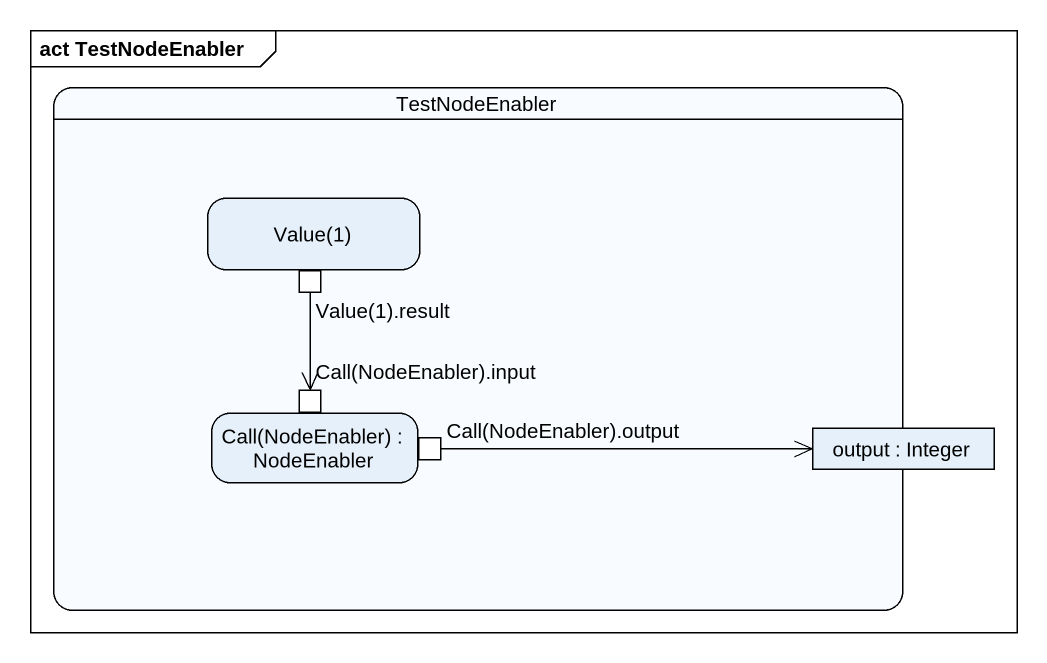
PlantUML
@startuml
mainframe act TestNodeEnabler
hide empty description
state TestNodeEnabler {
  state "Value(1)" as Value_1 {
    state "Value(1).result" as Value_1_result <<outputPin>>
  }
  state "Call(NodeEnabler) : NodeEnabler" as Call_NodeEnabler {
    state "Call(NodeEnabler).input" as Call_NodeEnabler_input <<inputPin>>
    state "Call(NodeEnabler).output" as Call_NodeEnabler_output <<outputPin>>
  }
  state "output : Integer" as output <<object>>
}
Value_1_result --> Call_NodeEnabler_input
Call_NodeEnabler_output -right-> output
@enduml
